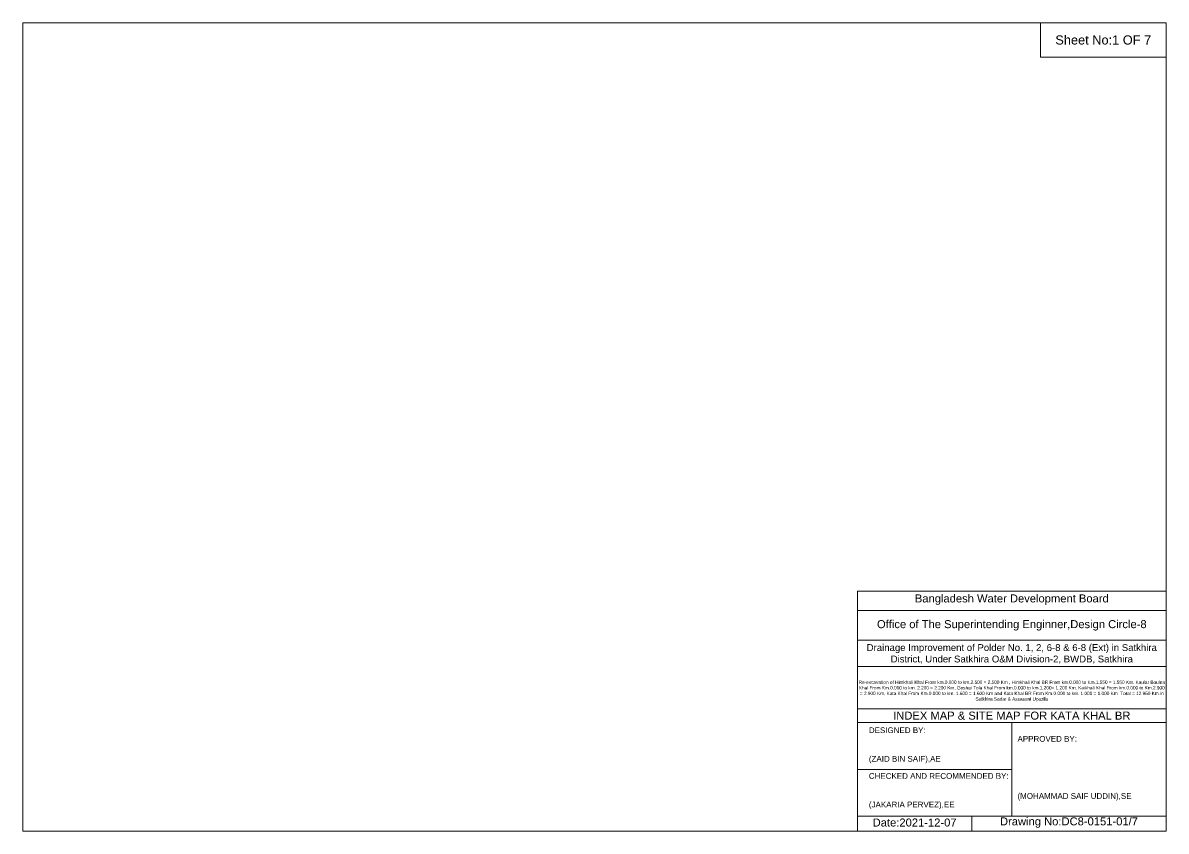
# Model space of a CAD drawing. Header units: inches. Extents: x 91000 to 628000, y -5656 to 0.
# Drawn here: x 560000 to 568000, y -5656 to 0 of the extents above; entities that cross this region are included whole.
import ezdxf

# ---------------------------------------------------------------- set-up
doc = ezdxf.new("R2010")
doc.units = ezdxf.units.IN
doc.header["$LTSCALE"] = 7
doc.header["$MEASUREMENT"] = 0
doc.layers.add('Cross Section Labels', color=7, linetype='Continuous', lineweight=9)
doc.styles.get("Standard").update_dxf_attribs({"font": 'arial.ttf'})

msp = doc.modelspace()

# ---------------------------------------------------------------- linework, layer by layer
at = {"layer": 'Cross Section Labels'}
for points in [[(560000, 0), (568000, 0), (568000, -5656), (560000, -5656)], [(567120, 0), (568000, 0), (568000, -240), (567120, -240)]]:
    msp.add_lwpolyline(points, close=True, dxfattribs=at)
for points in [[(565840, -5656), (565840, -3976), (568000, -3976)], [(565840, -4112), (568000, -4112)], [(565840, -4320), (568000, -4320)], [(565840, -4504), (568000, -4504)], [(565840, -4800), (568000, -4800)], [(565840, -4896), (568000, -4896)], [(566920, -4896), (566920, -5552)], [(565840, -5224), (566920, -5224)], [(565840, -5552), (568000, -5552)], [(566640, -5552), (566640, -5656)]]:
    msp.add_lwpolyline(points, dxfattribs=at)

# ---------------------------------------------------------------- texts
at = {"layer": 'Cross Section Labels', "attachment_point": 5}
for s, insert, char_height in [('Sheet No:1 OF 7', (567560, -120), 64), ('Bangladesh Water Development Board', (566920, -4036), 56), ('Office of The Superintending Enginner,Design Circle-8', (566920, -4216), 56)]:
    msp.add_mtext(s, dxfattribs=dict(at, insert=insert, char_height=char_height))
at = {"layer": 'Cross Section Labels'}
for s, insert, char_height, width, attachment_point in [('Drainage Improvement of Polder No. 1, 2, 6-8 & 6-8 (Ext) in Satkhira District, Under Satkhira O&M Division-2, BWDB, Satkhira', (566920, -4416), 48, 2240, 5), ('Re-excavation of Himkhali Khal From km.0.000 to km.2.500 = 2.500 Km , Himkhali Khal BR From km.0.000 to Km.1.550 = 1.550 Km, Kaular Boulna Khal From Km.0.000 to km. 2.200 = 2.200 Km, Goshai Tola Khal From km.0.000 to km.1.200= 1.200 Km, Kaikhali Khal From km.0.000 to Km.2.900 = 2.900 Km, Kata Khal From Km.0.000 to km. 1.600 = 1.600 Km and Kata Khal BR From Km.0.000 to km. 1.000 = 1.000 Km  Total = 12.950 Km.in Satkhira Sadar & Assasuni Upazila', (566920, -4676), 23.4814, 2160, 5), ('INDEX MAP & SITE MAP FOR KATA KHAL BR', (566920, -4848), 56, 2240, 5), ('DESIGNED BY:^J^J^J(ZAID BIN SAIF),AE', (565920, -5056), 40, 1120, 4), ('APPROVED BY:^J^J^J^J^J^J(MOHAMMAD SAIF UDDIN),SE', (566960, -5216), 40, 1120, 4), ('CHECKED AND RECOMMENDED BY:^J^J^J(JAKARIA PERVEZ),EE', (565920, -5376), 40, 1120, 4), ('Date:2021-12-07', (566240, -5596), 56, 1120, 5), ('Drawing No:DC8-0151-01/7', (567320, -5596), 56, 1760, 5)]:
    msp.add_mtext(s, dxfattribs=dict(at, insert=insert, char_height=char_height, width=width, attachment_point=attachment_point))

doc.saveas('drawing.dxf')
